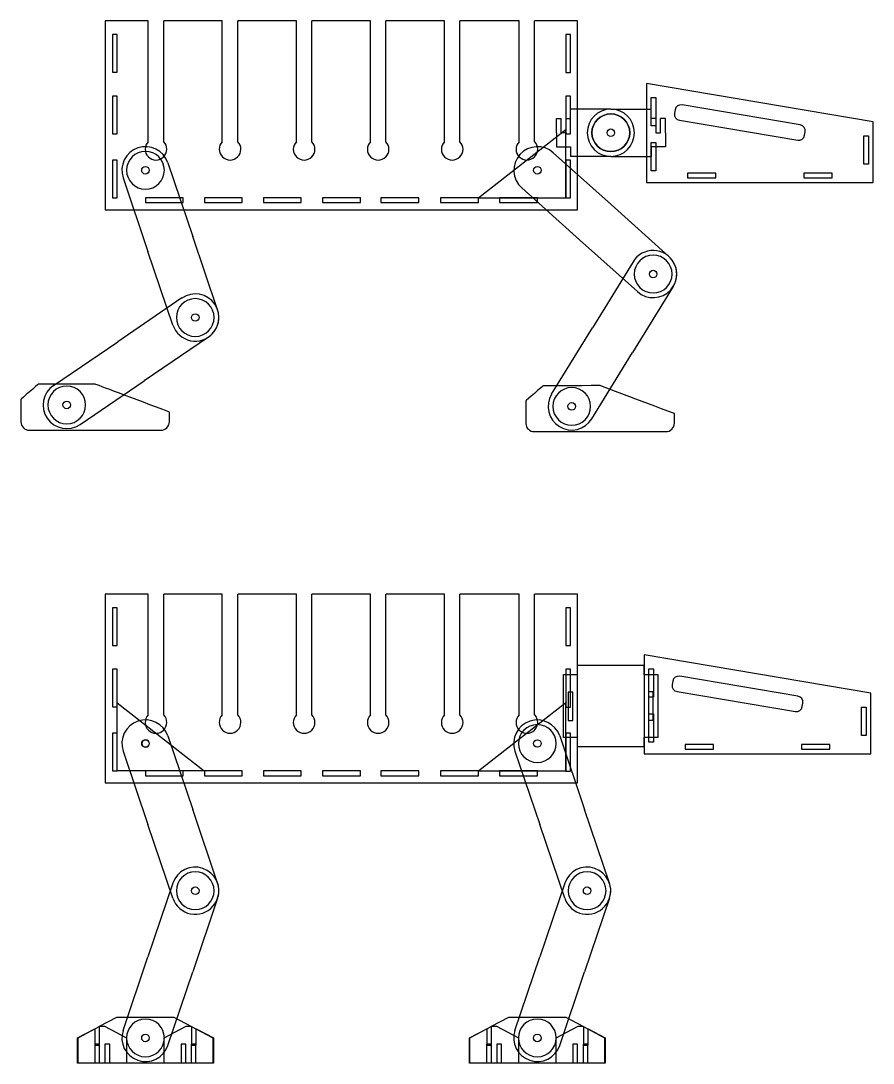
# Model space of a CAD drawing. Header units: centimetres. Extents: x -61 to 115850, y -602 to 46067.
# Drawn here: x 60 to 105.1, y -59.6 to -4.4 of the extents above; entities that cross this region are included whole.
import ezdxf

# ---------------------------------------------------------------- set-up
doc = ezdxf.new("R2010")
doc.units = ezdxf.units.CM
doc.header["$MEASUREMENT"] = 0
doc.layers.get('0').update_dxf_attribs({"linetype": 'CONTINUOUS'})
doc.layers.add('CAMADA_1', color=7, linetype='CONTINUOUS')

msp = doc.modelspace()

# ---------------------------------------------------------------- linework, layer by layer
at = {"color": 3}
msp.add_circle((91.19, -10.356), 0.2, dxfattribs=at)
msp.add_circle((91.19, -10.356), 0.2, dxfattribs=at)
at = {"color": 1}
for centre, start, end in [((60.406, -25.657), 181.0054, 270.3313), ((67.373, -25.656), 269.9352, 359.9997), ((87.138, -25.735), 181.0054, 270.3313), ((94.104, -25.734), 269.9352, 359.9997)]:
    msp.add_arc(centre, 0.448, start, end, dxfattribs=at)
at = {"layer": 'CAMADA_1', "color": 7}
for p, q in [((66.702, -10.828), (66.702, -4.43)), ((67.522, -10.828), (67.522, -4.43)), ((70.622, -10.828), (70.622, -4.43)), ((71.443, -10.828), (71.443, -4.43)), ((74.543, -10.828), (74.543, -4.43)), ((75.363, -10.828), (75.363, -4.43)), ((78.463, -10.828), (78.463, -4.43)), ((79.283, -10.828), (79.283, -4.43)), ((82.384, -10.828), (82.384, -4.43)), ((83.204, -10.828), (83.204, -4.43)), ((86.338, -10.828), (86.338, -4.43)), ((87.158, -10.828), (87.158, -4.43)), ((91.191, -9.106), (89.055, -9.106)), ((91.19, -9.106), (93.326, -9.106)), ((88.555, -10.356), (88.555, -9.606)), ((88.805, -9.606), (88.805, -10.356)), ((93.576, -9.606), (93.576, -10.356)), ((93.826, -10.356), (93.826, -9.606)), ((88.805, -10.356), (88.555, -10.356)), ((93.576, -10.356), (93.826, -10.356)), ((88.14, -11.413), (91.203, -14.16)), ((67.739, -11.943), (69.057, -15.841)), ((91.191, -11.606), (89.055, -11.606)), ((91.19, -11.606), (93.326, -11.606)), ((65.371, -12.744), (66.689, -16.642)), ((86.47, -13.274), (89.533, -16.021)), ((94.266, -16.907), (91.203, -14.16)), ((70.375, -19.738), (69.057, -15.841)), ((92.596, -18.768), (89.533, -16.021)), ((68.007, -20.539), (66.689, -16.642)), ((92.366, -17.183), (90.211, -20.687)), ((94.496, -18.492), (92.34, -21.997)), ((68.488, -19.105), (65.086, -21.42)), ((88.055, -24.192), (90.211, -20.687)), ((61.685, -23.735), (65.086, -21.42)), ((69.894, -21.172), (66.493, -23.487)), ((90.185, -25.502), (92.34, -21.997)), ((63.092, -25.802), (66.493, -23.487)), ((66.702, -41.18), (66.702, -34.782)), ((67.522, -41.18), (67.522, -34.782)), ((70.622, -41.18), (70.622, -34.782)), ((71.443, -41.18), (71.443, -34.782)), ((74.543, -41.18), (74.543, -34.782)), ((75.363, -41.18), (75.363, -34.782)), ((78.463, -41.18), (78.463, -34.782)), ((79.283, -41.18), (79.283, -34.782)), ((82.384, -41.18), (82.384, -34.782)), ((83.204, -41.18), (83.204, -34.782)), ((86.338, -41.18), (86.338, -34.782)), ((87.158, -41.18), (87.158, -34.782)), ((89.18, -39.976), (88.93, -39.976)), ((88.93, -39.976), (88.93, -41.476)), ((89.18, -41.476), (89.18, -39.976)), ((93.43, -39.963), (93.18, -39.963)), ((93.18, -39.963), (93.18, -41.463)), ((93.43, -41.463), (93.43, -39.963)), ((88.93, -41.476), (89.18, -41.476)), ((88.93, -41.476), (88.93, -41.476)), ((93.18, -41.463), (93.43, -41.463)), ((93.18, -41.463), (93.18, -41.463)), ((67.739, -42.295), (69.057, -46.193)), ((88.483, -42.295), (89.801, -46.193)), ((65.371, -43.096), (66.689, -46.993)), ((86.115, -43.096), (87.433, -46.993)), ((70.375, -50.09), (69.057, -46.193)), ((91.119, -50.09), (89.801, -46.193)), ((68.007, -50.891), (66.689, -46.993)), ((88.751, -50.891), (87.433, -46.993)), ((68.007, -50.09), (66.689, -53.988)), ((88.751, -50.09), (87.433, -53.988)), ((70.375, -50.891), (69.057, -54.788)), ((91.119, -50.891), (89.801, -54.788)), ((65.371, -57.885), (66.689, -53.988)), ((86.115, -57.885), (87.433, -53.988)), ((67.739, -58.686), (69.057, -54.788)), ((88.483, -58.686), (89.801, -54.788))]:
    msp.add_line(p, q, dxfattribs=at)
for points in [[(66.702, -4.43), (64.43, -4.43), (64.43, -14.43), (89.43, -14.43), (89.43, -4.43), (87.158, -4.43)], [(70.622, -4.43), (67.522, -4.43)], [(74.543, -4.43), (71.443, -4.43)], [(78.463, -4.43), (75.363, -4.43)], [(82.384, -4.43), (79.283, -4.43)], [(86.338, -4.43), (83.204, -4.43)], [(66.702, -34.782), (64.43, -34.782), (64.43, -44.782), (89.43, -44.782), (89.43, -34.782), (87.158, -34.782)], [(70.622, -34.782), (67.522, -34.782)], [(74.543, -34.782), (71.443, -34.782)], [(78.463, -34.782), (75.363, -34.782)], [(82.384, -34.782), (79.283, -34.782)], [(86.338, -34.782), (83.204, -34.782)]]:
    msp.add_lwpolyline(points, dxfattribs=at)
for points in [[(93.576, -9.995), (93.326, -9.995), (93.326, -8.495), (93.576, -8.495), (93.576, -9.995)], [(93.576, -12.367), (93.326, -12.367), (93.326, -10.867), (93.576, -10.867), (93.576, -12.367)], [(104.826, -12.021), (104.576, -12.021), (104.576, -10.521), (104.826, -10.521), (104.826, -12.021)], [(66.555, -14.049), (68.555, -14.049), (68.555, -13.799), (66.555, -13.799), (66.555, -14.049)], [(69.68, -14.049), (71.68, -14.049), (71.68, -13.799), (69.68, -13.799), (69.68, -14.049)], [(72.805, -14.049), (74.805, -14.049), (74.805, -13.799), (72.805, -13.799), (72.805, -14.049)], [(75.93, -14.049), (77.93, -14.049), (77.93, -13.799), (75.93, -13.799), (75.93, -14.049)], [(79.018, -14.049), (81.018, -14.049), (81.018, -13.799), (79.018, -13.799), (79.018, -14.049)], [(82.18, -14.049), (84.18, -14.049), (84.18, -13.799), (82.18, -13.799), (82.18, -14.049)], [(82.18, -14.049), (84.18, -14.049), (84.18, -13.799), (82.18, -13.799), (82.18, -14.049)], [(85.305, -14.049), (87.305, -14.049), (87.305, -13.799), (85.305, -13.799), (85.305, -14.049)], [(93.451, -40.246), (93.201, -40.246), (93.201, -38.746), (93.451, -38.746), (93.451, -40.246)], [(104.701, -42.273), (104.451, -42.273), (104.451, -40.773), (104.701, -40.773), (104.701, -42.273)], [(93.451, -42.619), (93.201, -42.619), (93.201, -41.119), (93.451, -41.119), (93.451, -42.619)], [(66.555, -44.401), (68.555, -44.401), (68.555, -44.151), (66.555, -44.151), (66.555, -44.401)], [(69.68, -44.401), (71.68, -44.401), (71.68, -44.151), (69.68, -44.151), (69.68, -44.401)], [(72.805, -44.401), (74.805, -44.401), (74.805, -44.151), (72.805, -44.151), (72.805, -44.401)], [(75.93, -44.401), (77.93, -44.401), (77.93, -44.151), (75.93, -44.151), (75.93, -44.401)], [(79.018, -44.401), (81.018, -44.401), (81.018, -44.151), (79.018, -44.151), (79.018, -44.401)], [(82.18, -44.401), (84.18, -44.401), (84.18, -44.151), (82.18, -44.151), (82.18, -44.401)], [(85.305, -44.401), (87.305, -44.401), (87.305, -44.151), (85.305, -44.151), (85.305, -44.401)]]:
    msp.add_lwpolyline(points, close=True, dxfattribs=at)
for centre in [(91.19, -10.356), (91.19, -10.356), (66.555, -12.344), (87.305, -12.344), (93.431, -17.838), (93.431, -17.838), (69.191, -20.139), (69.191, -20.139), (62.389, -24.769), (62.389, -24.769), (89.12, -24.847), (89.12, -24.847), (66.555, -42.696), (87.299, -42.696), (69.191, -50.491), (69.191, -50.491), (89.935, -50.491), (89.935, -50.491), (66.555, -58.286), (87.299, -58.286)]:
    msp.add_circle(centre, 0.2, dxfattribs=at)
for centre, radius, start, end in [((91.19, -10.356), 1.25, 90, 270), ((91.19, -10.356), 1.25, 270, 90), ((67.112, -11.227), 0.572, 135.7961, 44.2039), ((71.033, -11.227), 0.572, 135.7961, 44.2039), ((74.953, -11.227), 0.572, 135.7961, 44.2039), ((78.873, -11.227), 0.572, 135.7961, 44.2039), ((82.794, -11.227), 0.572, 135.7961, 44.2039), ((86.748, -11.227), 0.572, 135.7961, 44.2039), ((66.555, -12.344), 1.25, 18.6829, 198.6829), ((87.305, -12.344), 1.25, 48.1128, 228.1128), ((93.431, -17.838), 1.25, 328.4077, 148.4077), ((93.431, -17.838), 1.25, 228.1128, 48.1128), ((69.191, -20.139), 1.25, 304.2413, 124.2413), ((69.191, -20.139), 1.25, 198.6829, 18.6829), ((62.389, -24.769), 1.25, 124.2413, 304.2413), ((89.12, -24.847), 1.25, 148.4077, 328.4077), ((67.112, -41.579), 0.572, 135.7961, 44.2039), ((71.033, -41.579), 0.572, 135.7961, 44.2039), ((74.953, -41.579), 0.572, 135.7961, 44.2039), ((78.873, -41.579), 0.572, 135.7961, 44.2039), ((82.794, -41.579), 0.572, 135.7961, 44.2039), ((86.748, -41.579), 0.572, 135.7961, 44.2039), ((66.555, -42.696), 1.25, 18.6829, 198.6829), ((87.299, -42.696), 1.25, 18.6829, 198.6829), ((69.191, -50.491), 1.25, 341.3171, 161.3171), ((89.935, -50.491), 1.25, 341.3171, 161.3171), ((69.191, -50.491), 1.25, 198.6829, 18.6829), ((89.935, -50.491), 1.25, 198.6829, 18.6829), ((66.555, -58.286), 1.25, 161.3171, 341.3171), ((87.299, -58.286), 1.25, 161.3171, 341.3171)]:
    msp.add_arc(centre, radius, start, end, dxfattribs=at)
at = {"layer": 'CAMADA_1', "color": 1}
for centre, major_axis in [((91.19, -10.356), (1, 0)), ((87.305, -12.344), (0, 0.2)), ((87.305, -42.696), (0, 0.2)), ((66.555, -58.286), (0, 0.2)), ((87.299, -58.286), (0, 0.2)), ((87.299, -58.286), (0, 0.2))]:
    msp.add_ellipse(centre, major_axis=major_axis, ratio=1, dxfattribs=at)
at = {"layer": 'CAMADA_1', "color": 1, "extrusion": (0, 0, -1)}
for centre, major_axis in [((91.19, -10.356), (-1, 0)), ((66.555, -12.344), (-1, 0)), ((93.431, -17.838), (-1, 0)), ((69.191, -20.139), (-1, 0)), ((62.389, -24.769), (-1, 0)), ((89.12, -24.847), (-1, 0)), ((87.299, -42.696), (-1, 0)), ((66.561, -42.696), (0, 0.2)), ((69.191, -50.491), (-1, 0)), ((89.935, -50.491), (-1, 0)), ((66.555, -58.286), (-1, 0)), ((87.299, -58.286), (-1, 0))]:
    msp.add_ellipse(centre, major_axis=major_axis, ratio=1, dxfattribs=at)
at = {"layer": 'CAMADA_1', "color": 7}
for centre in [(66.555, -12.344), (87.305, -12.344), (66.555, -42.696), (87.305, -42.696)]:
    msp.add_ellipse(centre, major_axis=(0, 0.2), ratio=1, dxfattribs=at)
for points, knots in [([(64.811, -7.155), (64.811, -7.155), (64.811, -5.155), (64.811, -5.155), (64.811, -5.155), (64.811, -5.155), (65.061, -5.155), (65.061, -5.155), (65.061, -5.155), (65.061, -5.155), (65.061, -7.155), (65.061, -7.155), (65.061, -7.155), (65.061, -7.155), (64.811, -7.155), (64.811, -7.155)], [0, 0, 0, 0, 0.2, 0.2, 0.2, 0.2, 0.4, 0.4, 0.4, 0.4, 0.6, 0.6, 0.6, 0.6, 1, 1, 1, 1]), ([(88.805, -7.156), (88.805, -7.156), (88.805, -5.156), (88.805, -5.156), (88.805, -5.156), (88.805, -5.156), (89.055, -5.156), (89.055, -5.156), (89.055, -5.156), (89.055, -5.156), (89.055, -7.156), (89.055, -7.156), (89.055, -7.156), (89.055, -7.156), (88.805, -7.156), (88.805, -7.156)], [0, 0, 0, 0, 0.2, 0.2, 0.2, 0.2, 0.4, 0.4, 0.4, 0.4, 0.6, 0.6, 0.6, 0.6, 1, 1, 1, 1]), ([(93.076, -7.754), (93.076, -7.754), (105.076, -9.778), (105.076, -9.778), (105.076, -9.778), (105.076, -9.778), (105.076, -12.993), (105.076, -12.993), (105.076, -12.993), (105.076, -12.993), (93.076, -12.993), (93.076, -12.993), (93.076, -12.993), (93.076, -12.993), (93.076, -7.754), (93.076, -7.754)], [0, 0, 0, 0, 0.2, 0.2, 0.2, 0.2, 0.4, 0.4, 0.4, 0.4, 0.6, 0.6, 0.6, 0.6, 1, 1, 1, 1]), ([(64.811, -10.411), (64.811, -10.411), (64.811, -8.411), (64.811, -8.411), (64.811, -8.411), (64.811, -8.411), (65.061, -8.411), (65.061, -8.411), (65.061, -8.411), (65.061, -8.411), (65.061, -10.411), (65.061, -10.411), (65.061, -10.411), (65.061, -10.411), (64.811, -10.411), (64.811, -10.411)], [0, 0, 0, 0, 0.2, 0.2, 0.2, 0.2, 0.4, 0.4, 0.4, 0.4, 0.6, 0.6, 0.6, 0.6, 1, 1, 1, 1]), ([(88.805, -10.412), (88.805, -10.412), (88.805, -8.412), (88.805, -8.412), (88.805, -8.412), (88.805, -8.412), (89.055, -8.412), (89.055, -8.412), (89.055, -8.412), (89.055, -8.412), (89.055, -10.412), (89.055, -10.412), (89.055, -10.412), (89.055, -10.412), (88.805, -10.412), (88.805, -10.412)], [0, 0, 0, 0, 0.2, 0.2, 0.2, 0.2, 0.4, 0.4, 0.4, 0.4, 0.6, 0.6, 0.6, 0.6, 1, 1, 1, 1]), ([(89.055, -9.606), (89.055, -9.606), (89.055, -9.606), (89.055, -9.369), (89.055, -9.106)], [0.07692308, 0.07692308, 0.07692308, 0.07692308, 0.07692309, 0.1111587, 0.1111587, 0.1111587, 0.1111587]), ([(93.326, -9.606), (93.326, -9.606), (93.326, -9.606), (93.326, -9.369), (93.326, -9.106)], [0.07692308, 0.07692308, 0.07692308, 0.07692308, 0.07692309, 0.1111587, 0.1111587, 0.1111587, 0.1111587]), ([(94.959, -8.883), (94.959, -8.883), (101.22, -9.94), (101.22, -9.94), (101.22, -9.94), (101.392, -9.97), (101.509, -10.134), (101.48, -10.306), (101.48, -10.306), (101.48, -10.306), (101.449, -10.489), (101.449, -10.489), (101.449, -10.489), (101.42, -10.661), (101.256, -10.778), (101.084, -10.749), (101.084, -10.749), (101.084, -10.749), (94.822, -9.692), (94.822, -9.692), (94.822, -9.692), (94.65, -9.663), (94.533, -9.498), (94.562, -9.326), (94.562, -9.326), (94.562, -9.326), (94.593, -9.143), (94.593, -9.143), (94.593, -9.143), (94.622, -8.971), (94.787, -8.854), (94.959, -8.883)], [0, 0, 0, 0, 0.111111, 0.111111, 0.111111, 0.111111, 0.222222, 0.222222, 0.222222, 0.222222, 0.333333, 0.333333, 0.333333, 0.333333, 0.444444, 0.444444, 0.444444, 0.444444, 0.555556, 0.555556, 0.555556, 0.555556, 0.666667, 0.666667, 0.666667, 0.666667, 0.777778, 0.777778, 0.777778, 0.777778, 1, 1, 1, 1]), ([(89.055, -11.106), (89.055, -11.106), (89.055, -11.106), (89.055, -11.374), (89.055, -11.606)], [0.07692308, 0.07692308, 0.07692308, 0.07692308, 0.07692309, 0.12047301, 0.12047301, 0.12047301, 0.12047301]), ([(93.326, -11.106), (93.326, -11.106), (93.326, -11.106), (93.326, -11.374), (93.326, -11.606)], [0.07692308, 0.07692308, 0.07692308, 0.07692308, 0.07692309, 0.12047301, 0.12047301, 0.12047301, 0.12047301]), ([(64.811, -13.799), (64.811, -13.799), (64.811, -11.799), (64.811, -11.799), (64.811, -11.799), (64.811, -11.799), (65.061, -11.799), (65.061, -11.799), (65.061, -11.799), (65.061, -11.799), (65.061, -13.799), (65.061, -13.799), (65.061, -13.799), (65.061, -13.799), (64.811, -13.799), (64.811, -13.799)], [0, 0, 0, 0, 0.2, 0.2, 0.2, 0.2, 0.4, 0.4, 0.4, 0.4, 0.6, 0.6, 0.6, 0.6, 1, 1, 1, 1]), ([(88.805, -13.8), (88.805, -13.8), (88.805, -11.8), (88.805, -11.8), (88.805, -11.8), (88.805, -11.8), (89.055, -11.8), (89.055, -11.8), (89.055, -11.8), (89.055, -11.8), (89.055, -13.8), (89.055, -13.8), (89.055, -13.8), (89.055, -13.8), (88.805, -13.8), (88.805, -13.8)], [0, 0, 0, 0, 0.2, 0.2, 0.2, 0.2, 0.4, 0.4, 0.4, 0.4, 0.6, 0.6, 0.6, 0.6, 1, 1, 1, 1]), ([(95.25, -12.743), (95.25, -12.743), (95.25, -12.493), (95.25, -12.493), (95.25, -12.493), (95.25, -12.493), (96.75, -12.493), (96.75, -12.493), (96.75, -12.493), (96.75, -12.493), (96.75, -12.743), (96.75, -12.743), (96.75, -12.743), (96.75, -12.743), (95.25, -12.743), (95.25, -12.743)], [0, 0, 0, 0, 0.2, 0.2, 0.2, 0.2, 0.4, 0.4, 0.4, 0.4, 0.6, 0.6, 0.6, 0.6, 1, 1, 1, 1]), ([(101.402, -12.743), (101.402, -12.743), (101.402, -12.493), (101.402, -12.493), (101.402, -12.493), (101.402, -12.493), (102.902, -12.493), (102.902, -12.493), (102.902, -12.493), (102.902, -12.493), (102.902, -12.743), (102.902, -12.743), (102.902, -12.743), (102.902, -12.743), (101.402, -12.743), (101.402, -12.743)], [0, 0, 0, 0, 0.2, 0.2, 0.2, 0.2, 0.4, 0.4, 0.4, 0.4, 0.6, 0.6, 0.6, 0.6, 1, 1, 1, 1]), ([(64.811, -37.506), (64.811, -37.506), (64.811, -35.506), (64.811, -35.506), (64.811, -35.506), (64.811, -35.506), (65.061, -35.506), (65.061, -35.506), (65.061, -35.506), (65.061, -35.506), (65.061, -37.506), (65.061, -37.506), (65.061, -37.506), (65.061, -37.506), (64.811, -37.506), (64.811, -37.506)], [0, 0, 0, 0, 0.2, 0.2, 0.2, 0.2, 0.4, 0.4, 0.4, 0.4, 0.6, 0.6, 0.6, 0.6, 1, 1, 1, 1]), ([(88.805, -37.508), (88.805, -37.508), (88.805, -35.508), (88.805, -35.508), (88.805, -35.508), (88.805, -35.508), (89.055, -35.508), (89.055, -35.508), (89.055, -35.508), (89.055, -35.508), (89.055, -37.508), (89.055, -37.508), (89.055, -37.508), (89.055, -37.508), (88.805, -37.508), (88.805, -37.508)], [0, 0, 0, 0, 0.2, 0.2, 0.2, 0.2, 0.4, 0.4, 0.4, 0.4, 0.6, 0.6, 0.6, 0.6, 1, 1, 1, 1]), ([(92.951, -38.006), (92.951, -38.006), (104.951, -40.03), (104.951, -40.03), (104.951, -40.03), (104.951, -40.03), (104.951, -43.244), (104.951, -43.244), (104.951, -43.244), (104.951, -43.244), (92.951, -43.244), (92.951, -43.244), (92.951, -43.244), (92.951, -43.244), (92.951, -38.006), (92.951, -38.006)], [0, 0, 0, 0, 0.2, 0.2, 0.2, 0.2, 0.4, 0.4, 0.4, 0.4, 0.6, 0.6, 0.6, 0.6, 1, 1, 1, 1]), ([(89.43, -39.039), (89.43, -39.039), (89.43, -39.039), (89.43, -38.539), (89.43, -38.539)], [0.07692308, 0.07692308, 0.07692308, 0.07692308, 0.07692309, 0.15384615, 0.15384615, 0.15384615, 0.15384615]), ([(89.43, -38.539), (89.43, -38.539), (89.43, -38.539), (92.93, -38.539), (92.93, -38.539)], [0.15384615, 0.15384615, 0.15384615, 0.15384615, 0.15384616, 0.23076923, 0.23076923, 0.23076923, 0.23076923]), ([(92.93, -38.539), (92.93, -38.539), (92.93, -38.539), (92.93, -39.039), (92.93, -39.039)], [0.23076923, 0.23076923, 0.23076923, 0.23076923, 0.23076924, 0.30769231, 0.30769231, 0.30769231, 0.30769231]), ([(64.811, -40.762), (64.811, -40.762), (64.811, -38.762), (64.811, -38.762), (64.811, -38.762), (64.811, -38.762), (65.061, -38.762), (65.061, -38.762), (65.061, -38.762), (65.061, -38.762), (65.061, -40.762), (65.061, -40.762), (65.061, -40.762), (65.061, -40.762), (64.811, -40.762), (64.811, -40.762)], [0, 0, 0, 0, 0.2, 0.2, 0.2, 0.2, 0.4, 0.4, 0.4, 0.4, 0.6, 0.6, 0.6, 0.6, 1, 1, 1, 1]), ([(88.68, -42.373), (88.68, -42.373), (88.68, -42.373), (88.68, -39.039), (88.68, -39.039)], [0.8461538, 0.8461538, 0.8461538, 0.8461538, 0.8461539, 1, 1, 1, 1]), ([(88.805, -40.764), (88.805, -40.764), (88.805, -38.764), (88.805, -38.764), (88.805, -38.764), (88.805, -38.764), (89.055, -38.764), (89.055, -38.764), (89.055, -38.764), (89.055, -38.764), (89.055, -40.764), (89.055, -40.764), (89.055, -40.764), (89.055, -40.764), (88.805, -40.764), (88.805, -40.764)], [0, 0, 0, 0, 0.2, 0.2, 0.2, 0.2, 0.4, 0.4, 0.4, 0.4, 0.6, 0.6, 0.6, 0.6, 1, 1, 1, 1]), ([(92.93, -39.039), (92.93, -39.039), (92.93, -39.039), (93.68, -39.039), (93.68, -39.039)], [0.30769231, 0.30769231, 0.30769231, 0.30769231, 0.30769232, 0.38461538, 0.38461538, 0.38461538, 0.38461538]), ([(93.68, -39.039), (93.68, -39.039), (93.68, -39.039), (93.68, -42.373), (93.68, -42.373)], [0.38461538, 0.38461538, 0.38461538, 0.38461538, 0.38461539, 0.46153846, 0.46153846, 0.46153846, 0.46153846]), ([(94.834, -39.135), (94.834, -39.135), (101.095, -40.192), (101.095, -40.192), (101.095, -40.192), (101.267, -40.221), (101.384, -40.386), (101.355, -40.558), (101.355, -40.558), (101.355, -40.558), (101.324, -40.741), (101.324, -40.741), (101.324, -40.741), (101.295, -40.913), (101.131, -41.03), (100.959, -41.001), (100.959, -41.001), (100.959, -41.001), (94.697, -39.944), (94.697, -39.944), (94.697, -39.944), (94.525, -39.915), (94.408, -39.75), (94.437, -39.578), (94.437, -39.578), (94.437, -39.578), (94.468, -39.395), (94.468, -39.395), (94.468, -39.395), (94.497, -39.223), (94.662, -39.106), (94.834, -39.135)], [0, 0, 0, 0, 0.111111, 0.111111, 0.111111, 0.111111, 0.222222, 0.222222, 0.222222, 0.222222, 0.333333, 0.333333, 0.333333, 0.333333, 0.444444, 0.444444, 0.444444, 0.444444, 0.555556, 0.555556, 0.555556, 0.555556, 0.666667, 0.666667, 0.666667, 0.666667, 0.777778, 0.777778, 0.777778, 0.777778, 1, 1, 1, 1]), ([(64.811, -44.151), (64.811, -44.151), (64.811, -42.151), (64.811, -42.151), (64.811, -42.151), (64.811, -42.151), (65.061, -42.151), (65.061, -42.151), (65.061, -42.151), (65.061, -42.151), (65.061, -44.151), (65.061, -44.151), (65.061, -44.151), (65.061, -44.151), (64.811, -44.151), (64.811, -44.151)], [0, 0, 0, 0, 0.2, 0.2, 0.2, 0.2, 0.4, 0.4, 0.4, 0.4, 0.6, 0.6, 0.6, 0.6, 1, 1, 1, 1]), ([(89.43, -42.373), (89.43, -42.373), (89.43, -42.373), (88.68, -42.373), (88.68, -42.373)], [0.76923077, 0.76923077, 0.76923077, 0.76923077, 0.76923078, 0.84615385, 0.84615385, 0.84615385, 0.84615385]), ([(88.805, -44.152), (88.805, -44.152), (88.805, -42.152), (88.805, -42.152), (88.805, -42.152), (88.805, -42.152), (89.055, -42.152), (89.055, -42.152), (89.055, -42.152), (89.055, -42.152), (89.055, -44.152), (89.055, -44.152), (89.055, -44.152), (89.055, -44.152), (88.805, -44.152), (88.805, -44.152)], [0, 0, 0, 0, 0.2, 0.2, 0.2, 0.2, 0.4, 0.4, 0.4, 0.4, 0.6, 0.6, 0.6, 0.6, 1, 1, 1, 1]), ([(89.43, -42.873), (89.43, -42.873), (89.43, -42.873), (89.43, -42.373), (89.43, -42.373)], [0.69230769, 0.69230769, 0.69230769, 0.69230769, 0.6923077, 0.76923077, 0.76923077, 0.76923077, 0.76923077]), ([(93.68, -42.373), (93.68, -42.373), (93.68, -42.373), (92.93, -42.373), (92.93, -42.373)], [0.46153846, 0.46153846, 0.46153846, 0.46153846, 0.46153847, 0.53846154, 0.53846154, 0.53846154, 0.53846154]), ([(92.93, -42.373), (92.93, -42.373), (92.93, -42.373), (92.93, -42.873), (92.93, -42.873)], [0.53846154, 0.53846154, 0.53846154, 0.53846154, 0.53846155, 0.61538462, 0.61538462, 0.61538462, 0.61538462]), ([(92.93, -42.873), (92.93, -42.873), (92.93, -42.873), (89.43, -42.873), (89.43, -42.873)], [0.61538462, 0.61538462, 0.61538462, 0.61538462, 0.61538463, 0.69230769, 0.69230769, 0.69230769, 0.69230769]), ([(95.125, -42.994), (95.125, -42.994), (95.125, -42.744), (95.125, -42.744), (95.125, -42.744), (95.125, -42.744), (96.625, -42.744), (96.625, -42.744), (96.625, -42.744), (96.625, -42.744), (96.625, -42.994), (96.625, -42.994), (96.625, -42.994), (96.625, -42.994), (95.125, -42.994), (95.125, -42.994)], [0, 0, 0, 0, 0.2, 0.2, 0.2, 0.2, 0.4, 0.4, 0.4, 0.4, 0.6, 0.6, 0.6, 0.6, 1, 1, 1, 1]), ([(101.277, -42.994), (101.277, -42.994), (101.277, -42.744), (101.277, -42.744), (101.277, -42.744), (101.277, -42.744), (102.777, -42.744), (102.777, -42.744), (102.777, -42.744), (102.777, -42.744), (102.777, -42.994), (102.777, -42.994), (102.777, -42.994), (102.777, -42.994), (101.277, -42.994), (101.277, -42.994)], [0, 0, 0, 0, 0.2, 0.2, 0.2, 0.2, 0.4, 0.4, 0.4, 0.4, 0.6, 0.6, 0.6, 0.6, 1, 1, 1, 1]), ([(62.984, -59.618), (62.984, -59.618), (63.873, -59.618), (63.873, -59.618), (63.873, -59.618), (63.873, -59.618), (63.873, -58.624), (63.873, -58.624), (63.873, -58.624), (63.873, -58.624), (64.123, -58.624), (64.123, -58.624), (64.123, -58.624), (64.123, -58.624), (64.123, -59.618), (64.123, -59.618), (64.123, -59.618), (64.123, -59.618), (64.413, -59.618), (64.413, -59.618), (64.413, -59.618), (64.413, -59.618), (64.413, -58.624), (64.413, -58.624), (64.413, -58.624), (64.413, -58.624), (64.663, -58.624), (64.663, -58.624), (64.663, -58.624), (64.663, -58.624), (64.663, -59.618), (64.663, -59.618), (64.663, -59.618), (64.663, -59.618), (65.551, -59.618), (65.551, -59.618), (65.551, -59.618), (65.551, -59.618), (65.551, -58.282), (65.551, -58.282), (65.551, -58.282), (65.551, -58.282), (64.392, -57.67), (64.392, -57.67), (64.392, -57.67), (64.392, -57.67), (64.142, -57.67), (64.142, -57.67), (64.142, -57.67), (64.142, -57.67), (62.984, -58.282), (62.984, -58.282), (62.984, -58.282), (62.984, -58.282), (62.984, -59.618), (62.984, -59.618)], [0, 0, 0, 0, 0.066667, 0.066667, 0.066667, 0.066667, 0.133333, 0.133333, 0.133333, 0.133333, 0.2, 0.2, 0.2, 0.2, 0.266667, 0.266667, 0.266667, 0.266667, 0.333333, 0.333333, 0.333333, 0.333333, 0.4, 0.4, 0.4, 0.4, 0.466667, 0.466667, 0.466667, 0.466667, 0.533333, 0.533333, 0.533333, 0.533333, 0.6, 0.6, 0.6, 0.6, 0.666667, 0.666667, 0.666667, 0.666667, 0.733333, 0.733333, 0.733333, 0.733333, 0.8, 0.8, 0.8, 0.8, 0.866667, 0.866667, 0.866667, 0.866667, 1, 1, 1, 1]), ([(67.551, -59.618), (67.551, -59.618), (68.44, -59.618), (68.44, -59.618), (68.44, -59.618), (68.44, -59.618), (68.44, -58.624), (68.44, -58.624), (68.44, -58.624), (68.44, -58.624), (68.69, -58.624), (68.69, -58.624), (68.69, -58.624), (68.69, -58.624), (68.69, -59.618), (68.69, -59.618), (68.69, -59.618), (68.69, -59.618), (68.98, -59.618), (68.98, -59.618), (68.98, -59.618), (68.98, -59.618), (68.98, -58.624), (68.98, -58.624), (68.98, -58.624), (68.98, -58.624), (69.23, -58.624), (69.23, -58.624), (69.23, -58.624), (69.23, -58.624), (69.23, -59.618), (69.23, -59.618), (69.23, -59.618), (69.23, -59.618), (70.118, -59.618), (70.118, -59.618), (70.118, -59.618), (70.118, -59.618), (70.118, -58.282), (70.118, -58.282), (70.118, -58.282), (70.118, -58.282), (68.96, -57.671), (68.96, -57.671), (68.96, -57.671), (68.96, -57.671), (68.71, -57.671), (68.71, -57.671), (68.71, -57.671), (68.71, -57.671), (67.551, -58.282), (67.551, -58.282), (67.551, -58.282), (67.551, -58.282), (67.551, -59.618), (67.551, -59.618)], [0, 0, 0, 0, 0.066667, 0.066667, 0.066667, 0.066667, 0.133333, 0.133333, 0.133333, 0.133333, 0.2, 0.2, 0.2, 0.2, 0.266667, 0.266667, 0.266667, 0.266667, 0.333333, 0.333333, 0.333333, 0.333333, 0.4, 0.4, 0.4, 0.4, 0.466667, 0.466667, 0.466667, 0.466667, 0.533333, 0.533333, 0.533333, 0.533333, 0.6, 0.6, 0.6, 0.6, 0.666667, 0.666667, 0.666667, 0.666667, 0.733333, 0.733333, 0.733333, 0.733333, 0.8, 0.8, 0.8, 0.8, 0.866667, 0.866667, 0.866667, 0.866667, 1, 1, 1, 1]), ([(83.728, -59.618), (83.728, -59.618), (84.617, -59.618), (84.617, -59.618), (84.617, -59.618), (84.617, -59.618), (84.617, -58.624), (84.617, -58.624), (84.617, -58.624), (84.617, -58.624), (84.867, -58.624), (84.867, -58.624), (84.867, -58.624), (84.867, -58.624), (84.867, -59.618), (84.867, -59.618), (84.867, -59.618), (84.867, -59.618), (85.157, -59.618), (85.157, -59.618), (85.157, -59.618), (85.157, -59.618), (85.157, -58.624), (85.157, -58.624), (85.157, -58.624), (85.157, -58.624), (85.407, -58.624), (85.407, -58.624), (85.407, -58.624), (85.407, -58.624), (85.407, -59.618), (85.407, -59.618), (85.407, -59.618), (85.407, -59.618), (86.295, -59.618), (86.295, -59.618), (86.295, -59.618), (86.295, -59.618), (86.295, -58.282), (86.295, -58.282), (86.295, -58.282), (86.295, -58.282), (85.137, -57.67), (85.137, -57.67), (85.137, -57.67), (85.137, -57.67), (84.887, -57.67), (84.887, -57.67), (84.887, -57.67), (84.887, -57.67), (83.728, -58.282), (83.728, -58.282), (83.728, -58.282), (83.728, -58.282), (83.728, -59.618), (83.728, -59.618)], [0, 0, 0, 0, 0.066667, 0.066667, 0.066667, 0.066667, 0.133333, 0.133333, 0.133333, 0.133333, 0.2, 0.2, 0.2, 0.2, 0.266667, 0.266667, 0.266667, 0.266667, 0.333333, 0.333333, 0.333333, 0.333333, 0.4, 0.4, 0.4, 0.4, 0.466667, 0.466667, 0.466667, 0.466667, 0.533333, 0.533333, 0.533333, 0.533333, 0.6, 0.6, 0.6, 0.6, 0.666667, 0.666667, 0.666667, 0.666667, 0.733333, 0.733333, 0.733333, 0.733333, 0.8, 0.8, 0.8, 0.8, 0.866667, 0.866667, 0.866667, 0.866667, 1, 1, 1, 1]), ([(88.295, -59.618), (88.295, -59.618), (89.184, -59.618), (89.184, -59.618), (89.184, -59.618), (89.184, -59.618), (89.184, -58.624), (89.184, -58.624), (89.184, -58.624), (89.184, -58.624), (89.434, -58.624), (89.434, -58.624), (89.434, -58.624), (89.434, -58.624), (89.434, -59.618), (89.434, -59.618), (89.434, -59.618), (89.434, -59.618), (89.724, -59.618), (89.724, -59.618), (89.724, -59.618), (89.724, -59.618), (89.724, -58.624), (89.724, -58.624), (89.724, -58.624), (89.724, -58.624), (89.974, -58.624), (89.974, -58.624), (89.974, -58.624), (89.974, -58.624), (89.974, -59.618), (89.974, -59.618), (89.974, -59.618), (89.974, -59.618), (90.862, -59.618), (90.862, -59.618), (90.862, -59.618), (90.862, -59.618), (90.862, -58.282), (90.862, -58.282), (90.862, -58.282), (90.862, -58.282), (89.704, -57.671), (89.704, -57.671), (89.704, -57.671), (89.704, -57.671), (89.454, -57.671), (89.454, -57.671), (89.454, -57.671), (89.454, -57.671), (88.295, -58.282), (88.295, -58.282), (88.295, -58.282), (88.295, -58.282), (88.295, -59.618), (88.295, -59.618)], [0, 0, 0, 0, 0.066667, 0.066667, 0.066667, 0.066667, 0.133333, 0.133333, 0.133333, 0.133333, 0.2, 0.2, 0.2, 0.2, 0.266667, 0.266667, 0.266667, 0.266667, 0.333333, 0.333333, 0.333333, 0.333333, 0.4, 0.4, 0.4, 0.4, 0.466667, 0.466667, 0.466667, 0.466667, 0.533333, 0.533333, 0.533333, 0.533333, 0.6, 0.6, 0.6, 0.6, 0.666667, 0.666667, 0.666667, 0.666667, 0.733333, 0.733333, 0.733333, 0.733333, 0.8, 0.8, 0.8, 0.8, 0.866667, 0.866667, 0.866667, 0.866667, 1, 1, 1, 1])]:
    msp.add_open_spline(points, degree=3, knots=knots, dxfattribs=at)
for points in [[(88.305, -9.606), (88.305, -9.606), (88.417, -9.606), (88.555, -9.606)], [(88.305, -10.356), (88.305, -9.921), (88.305, -9.606), (88.305, -9.606)], [(88.805, -9.606), (88.943, -9.606), (89.055, -9.606), (89.055, -9.606)], [(93.576, -9.606), (93.438, -9.606), (93.326, -9.606), (93.326, -9.606)], [(94.076, -9.606), (94.076, -9.606), (93.964, -9.606), (93.826, -9.606)], [(94.076, -10.356), (94.076, -9.921), (94.076, -9.606), (94.076, -9.606)], [(88.305, -10.356), (88.305, -10.792), (88.305, -11.106), (88.305, -11.106)], [(94.076, -10.356), (94.076, -10.792), (94.076, -11.106), (94.076, -11.106)], [(88.305, -11.106), (88.305, -11.106), (89.055, -11.106), (89.055, -11.106)], [(94.076, -11.106), (94.076, -11.106), (93.326, -11.106), (93.326, -11.106)], [(88.68, -39.039), (88.68, -39.039), (89.43, -39.039), (89.43, -39.039)]]:
    msp.add_open_spline(points, degree=3, dxfattribs=at)
at = {"layer": 'CAMADA_1', "color": 1}
for points, knots in [([(88.805, -13.799), (88.805, -13.799), (84.197, -13.799), (84.197, -13.799), (84.197, -13.799), (84.197, -13.799), (88.805, -10.194), (88.805, -10.194), (88.805, -10.194), (88.805, -10.194), (88.805, -13.799), (88.805, -13.799)], [0, 0, 0, 0, 0.25, 0.25, 0.25, 0.25, 0.5, 0.5, 0.5, 0.5, 1, 1, 1, 1]), ([(60.874, -23.671), (60.874, -23.671), (60.874, -23.671), (59.959, -24.48), (59.959, -24.48)], [0.53333333, 0.53333333, 0.53333333, 0.53333333, 0.53333334, 0.6, 0.6, 0.6, 0.6]), ([(63.897, -23.669), (63.897, -23.669), (63.897, -23.669), (60.874, -23.671), (60.874, -23.671)], [0.46666667, 0.46666667, 0.46666667, 0.46666667, 0.46666668, 0.53333333, 0.53333333, 0.53333333, 0.53333333]), ([(87.605, -23.749), (87.605, -23.749), (87.605, -23.749), (86.69, -24.558), (86.69, -24.558)], [0.53333333, 0.53333333, 0.53333333, 0.53333333, 0.53333334, 0.6, 0.6, 0.6, 0.6]), ([(90.628, -23.747), (90.628, -23.747), (90.628, -23.747), (87.605, -23.749), (87.605, -23.749)], [0.46666667, 0.46666667, 0.46666667, 0.46666667, 0.46666668, 0.53333333, 0.53333333, 0.53333333, 0.53333333]), ([(59.959, -24.48), (59.959, -24.48), (59.959, -24.48), (59.959, -25.024), (59.959, -25.665)], [0.86666667, 0.86666667, 0.86666667, 0.86666667, 0.86666668, 0.93628407, 0.93628407, 0.93628407, 0.93628407]), ([(86.69, -24.558), (86.69, -24.558), (86.69, -24.558), (86.69, -25.102), (86.69, -25.743)], [0.86666667, 0.86666667, 0.86666667, 0.86666667, 0.86666668, 0.93628407, 0.93628407, 0.93628407, 0.93628407]), ([(65.061, -44.151), (65.061, -44.151), (69.669, -44.151), (69.669, -44.151), (69.669, -44.151), (69.669, -44.151), (65.061, -40.546), (65.061, -40.546), (65.061, -40.546), (65.061, -40.546), (65.061, -44.151), (65.061, -44.151)], [0, 0, 0, 0, 0.25, 0.25, 0.25, 0.25, 0.5, 0.5, 0.5, 0.5, 1, 1, 1, 1]), ([(88.805, -44.151), (88.805, -44.151), (84.197, -44.151), (84.197, -44.151), (84.197, -44.151), (84.197, -44.151), (88.805, -40.546), (88.805, -40.546), (88.805, -40.546), (88.805, -40.546), (88.805, -44.151), (88.805, -44.151)], [0, 0, 0, 0, 0.25, 0.25, 0.25, 0.25, 0.5, 0.5, 0.5, 0.5, 1, 1, 1, 1]), ([(62.962, -59.622), (62.962, -59.622), (70.148, -59.622), (70.148, -59.622), (70.148, -59.622), (70.148, -59.622), (70.148, -58.286), (70.148, -58.286), (70.148, -58.286), (70.148, -58.286), (69.243, -57.808), (69.243, -57.808), (69.243, -57.808), (69.243, -57.808), (69.243, -58.668), (69.243, -58.668), (69.243, -58.668), (69.243, -58.668), (68.993, -58.668), (68.993, -58.668), (68.993, -58.668), (68.993, -58.668), (68.993, -57.677), (68.993, -57.677), (68.993, -57.677), (68.993, -57.677), (68.063, -57.186), (68.063, -57.186), (68.063, -57.186), (68.063, -57.186), (65.04, -57.187), (65.04, -57.187), (65.04, -57.187), (65.04, -57.187), (64.125, -57.671), (64.125, -57.671), (64.125, -57.671), (64.125, -57.671), (64.125, -58.666), (64.125, -58.666), (64.125, -58.666), (64.125, -58.666), (63.875, -58.666), (63.875, -58.666), (63.875, -58.666), (63.875, -58.666), (63.875, -57.803), (63.875, -57.803), (63.875, -57.803), (63.875, -57.803), (62.962, -58.286), (62.962, -58.286), (62.962, -58.286), (62.962, -58.286), (62.962, -59.622), (62.962, -59.622)], [0, 0, 0, 0, 0.066667, 0.066667, 0.066667, 0.066667, 0.133333, 0.133333, 0.133333, 0.133333, 0.2, 0.2, 0.2, 0.2, 0.266667, 0.266667, 0.266667, 0.266667, 0.333333, 0.333333, 0.333333, 0.333333, 0.4, 0.4, 0.4, 0.4, 0.466667, 0.466667, 0.466667, 0.466667, 0.533333, 0.533333, 0.533333, 0.533333, 0.6, 0.6, 0.6, 0.6, 0.666667, 0.666667, 0.666667, 0.666667, 0.733333, 0.733333, 0.733333, 0.733333, 0.8, 0.8, 0.8, 0.8, 0.866667, 0.866667, 0.866667, 0.866667, 1, 1, 1, 1]), ([(83.707, -59.622), (83.707, -59.622), (90.892, -59.622), (90.892, -59.622), (90.892, -59.622), (90.892, -59.622), (90.892, -58.286), (90.892, -58.286), (90.892, -58.286), (90.892, -58.286), (89.988, -57.808), (89.988, -57.808), (89.988, -57.808), (89.988, -57.808), (89.988, -58.668), (89.988, -58.668), (89.988, -58.668), (89.988, -58.668), (89.738, -58.668), (89.738, -58.668), (89.738, -58.668), (89.738, -58.668), (89.738, -57.677), (89.738, -57.677), (89.738, -57.677), (89.738, -57.677), (88.807, -57.186), (88.807, -57.186), (88.807, -57.186), (88.807, -57.186), (85.785, -57.187), (85.785, -57.187), (85.785, -57.187), (85.785, -57.187), (84.869, -57.671), (84.869, -57.671), (84.869, -57.671), (84.869, -57.671), (84.869, -58.666), (84.869, -58.666), (84.869, -58.666), (84.869, -58.666), (84.619, -58.666), (84.619, -58.666), (84.619, -58.666), (84.619, -58.666), (84.619, -57.803), (84.619, -57.803), (84.619, -57.803), (84.619, -57.803), (83.707, -58.286), (83.707, -58.286), (83.707, -58.286), (83.707, -58.286), (83.707, -59.622), (83.707, -59.622)], [0, 0, 0, 0, 0.066667, 0.066667, 0.066667, 0.066667, 0.133333, 0.133333, 0.133333, 0.133333, 0.2, 0.2, 0.2, 0.2, 0.266667, 0.266667, 0.266667, 0.266667, 0.333333, 0.333333, 0.333333, 0.333333, 0.4, 0.4, 0.4, 0.4, 0.466667, 0.466667, 0.466667, 0.466667, 0.533333, 0.533333, 0.533333, 0.533333, 0.6, 0.6, 0.6, 0.6, 0.666667, 0.666667, 0.666667, 0.666667, 0.733333, 0.733333, 0.733333, 0.733333, 0.8, 0.8, 0.8, 0.8, 0.866667, 0.866667, 0.866667, 0.866667, 1, 1, 1, 1])]:
    msp.add_open_spline(points, degree=3, knots=knots, dxfattribs=at)
for points in [[(67.821, -25.147), (66.011, -24.465), (63.897, -23.669), (63.897, -23.669)], [(94.553, -25.225), (92.742, -24.543), (90.628, -23.747), (90.628, -23.747)], [(67.821, -25.656), (67.821, -25.476), (67.821, -25.288), (67.821, -25.147)], [(94.553, -25.734), (94.553, -25.554), (94.553, -25.366), (94.553, -25.225)], [(60.409, -26.105), (61.826, -26.105), (64.834, -26.105), (67.372, -26.105)], [(87.141, -26.183), (88.557, -26.183), (91.566, -26.183), (94.104, -26.183)]]:
    msp.add_open_spline(points, degree=3, dxfattribs=at)

doc.saveas('drawing.dxf')
